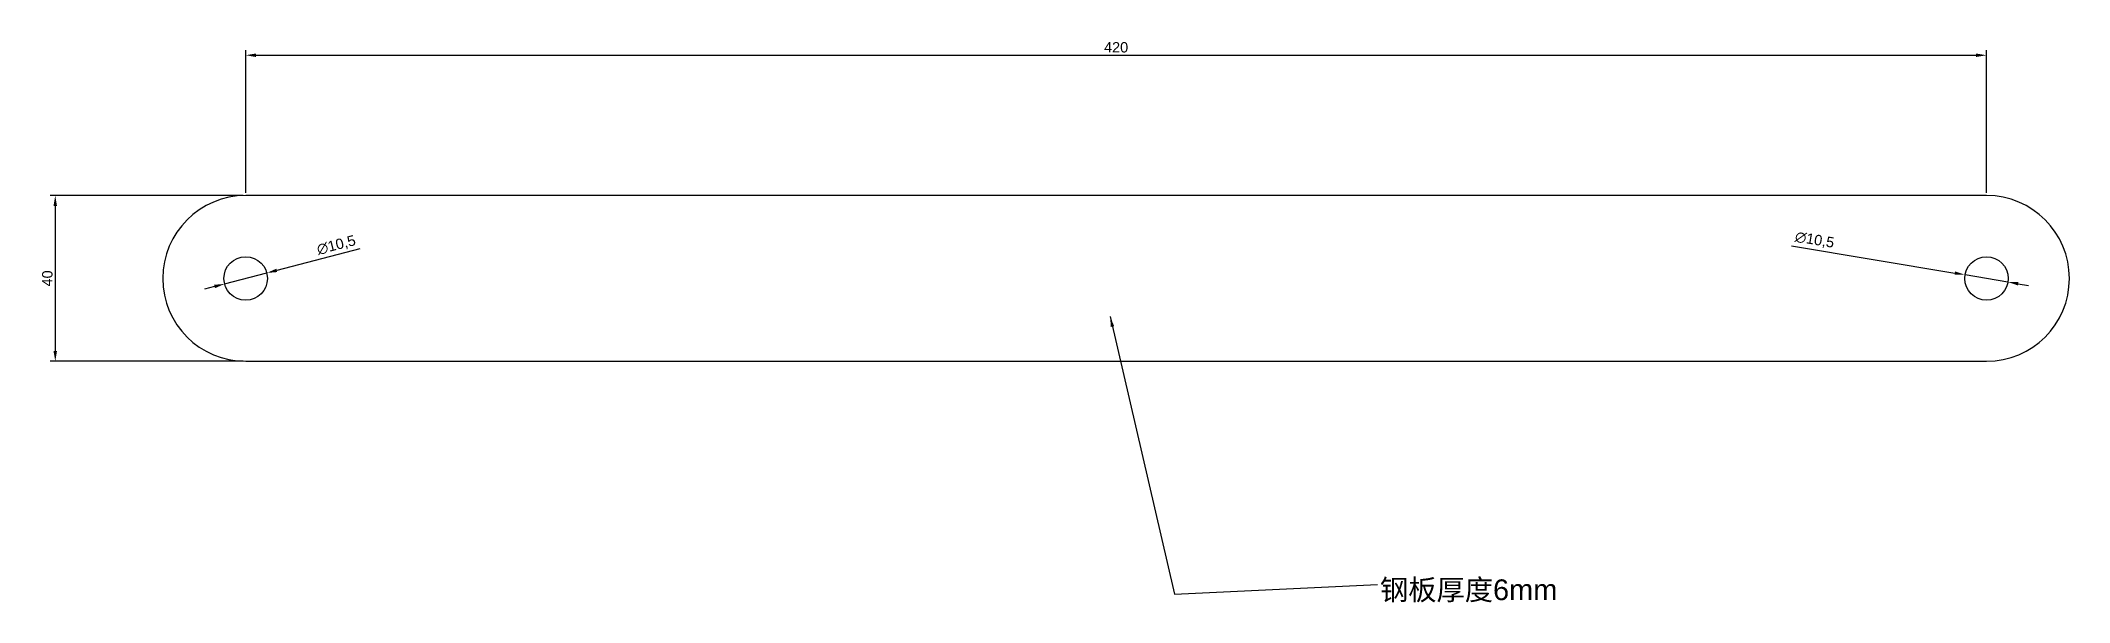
# Model space of a CAD drawing. Header units: millimetres. Extents: x -49 to 440, y -58 to 77.
import ezdxf

# ---------------------------------------------------------------- set-up
doc = ezdxf.new("R2010")
doc.units = ezdxf.units.MM
doc.styles.get("Standard").update_dxf_attribs({"font": 'arial.ttf'})
doc.dimstyles.new('ISO-25', dxfattribs={"dimtxt": 2.5, "dimasz": 2.5, "dimexe": 1.25, "dimexo": 0.625, "dimtad": 1, "dimtxsty": 'Standard', "dimcen": 2.5, "dimadec": 0, "dimazin": 0, "dimtfac": 1, "dimtmove": 0, "dimatfit": 3, "dimfxl": 1, "dimarcsym": 0})

# ---------------------------------------------------------------- blocks, each defined once
blk = doc.blocks.new('*D5')
at = {"color": 0, "lineweight": -2, "transparency": 16777216}
for p, q in [((0, 40.62), (0, 75.11)), ((2.5, 73.86), (417.5, 73.86)), ((420, 40.62), (420, 75.11))]:
    blk.add_line(p, q, dxfattribs=at)
at = {"color": 0, "transparency": 16777216}
for points in [[(2.5, 74.28), (2.5, 73.44), (0, 73.86)], [(417.5, 74.28), (417.5, 73.44), (420, 73.86)]]:
    blk.add_solid(points, dxfattribs=at)
at = {"layer": 'Defpoints', "color": 0, "transparency": 16777216}
for p in [(420, 73.86), (0, 40), (420, 40)]:
    blk.add_point(p, dxfattribs=at)
at = {"color": 0, "transparency": 16777216, "insert": (210, 75.76), "char_height": 2.5, "attachment_point": 5}
blk.add_mtext('420', dxfattribs=at)
blk = doc.blocks.new('*D6')
at = {"color": 0, "lineweight": -2, "transparency": 16777216}
for p, q in [((-0.62, 40), (-47.19, 40)), ((-45.94, 37.5), (-45.94, 2.5)), ((-0.62, 0), (-47.19, 0))]:
    blk.add_line(p, q, dxfattribs=at)
at = {"color": 0, "transparency": 16777216}
for points in [[(-46.36, 37.5), (-45.52, 37.5), (-45.94, 40)], [(-46.36, 2.5), (-45.52, 2.5), (-45.94, 0)]]:
    blk.add_solid(points, dxfattribs=at)
at = {"layer": 'Defpoints', "color": 0, "transparency": 16777216}
for p in [(0, 40), (-45.94, 0), (0, 0)]:
    blk.add_point(p, dxfattribs=at)
at = {"color": 0, "transparency": 16777216, "insert": (-47.84, 20), "char_height": 2.5, "attachment_point": 5, "rotation": 90}
blk.add_mtext('40', dxfattribs=at)
blk = doc.blocks.new('*D9')
at = {"color": 0, "lineweight": -2, "transparency": 16777216}
for p, q in [((27.51, 27.13), (7.5, 21.94)), ((-5.08, 18.68), (5.08, 21.32)), ((-7.5, 18.06), (-9.92, 17.43))]:
    blk.add_line(p, q, dxfattribs=at)
at = {"color": 0, "transparency": 16777216}
for points in [[(7.4, 22.35), (7.61, 21.54), (5.08, 21.32)], [(-7.61, 18.46), (-7.4, 17.65), (-5.08, 18.68)]]:
    blk.add_solid(points, dxfattribs=at)
at = {"layer": 'Defpoints', "color": 0, "transparency": 16777216}
for p in [(5.08, 21.32), (-5.08, 18.68)]:
    blk.add_point(p, dxfattribs=at)
at = {"color": 0, "transparency": 16777216, "insert": (21.89, 27.91), "char_height": 2.5, "attachment_point": 5, "rotation": 14.5204}
blk.add_mtext('∅10,5', dxfattribs=at)
blk = doc.blocks.new('*D10')
at = {"color": 0, "lineweight": -2, "transparency": 16777216}
for p, q in [((372.98, 27.9), (412.36, 21.28)), ((425.18, 19.13), (414.82, 20.87)), ((427.64, 18.72), (430.11, 18.3))]:
    blk.add_line(p, q, dxfattribs=at)
at = {"color": 0, "transparency": 16777216}
for points in [[(412.43, 21.69), (412.29, 20.87), (414.82, 20.87)], [(427.71, 19.13), (427.57, 18.31), (425.18, 19.13)]]:
    blk.add_solid(points, dxfattribs=at)
at = {"layer": 'Defpoints', "color": 0, "transparency": 16777216}
for p in [(414.82, 20.87), (425.18, 19.13)]:
    blk.add_point(p, dxfattribs=at)
at = {"color": 0, "transparency": 16777216, "insert": (378.51, 29.17), "char_height": 2.5, "attachment_point": 5, "rotation": 350.4675}
blk.add_mtext('∅10,5', dxfattribs=at)

msp = doc.modelspace()

# ---------------------------------------------------------------- linework, layer by layer
at = {"color": 0}
for points in [[(420, 40), (0, 40)], [(0, 0), (420, 0)]]:
    msp.add_lwpolyline(points, dxfattribs=at)
for centre in [(0, 20), (420, 20)]:
    msp.add_circle(centre, 5.25, dxfattribs=at)
for centre, start, end in [((0, 20), 90, 270), ((420, 20), 270, 90)]:
    msp.add_arc(centre, 20, start, end, dxfattribs=at)

# ---------------------------------------------------------------- texts
at = {"color": 3, "insert": (273.655, -52.633), "char_height": 5, "width": 73.5609, "attachment_point": 1}
msp.add_mtext('{\\fSimSun|b0|i0|c134|p2;钢板厚度}6mm', dxfattribs=at)

# ---------------------------------------------------------------- dimensions: what is measured, and where the dimension line sits
at = {"color": 3}
dim = msp.add_linear_dim(base=(420, 73.861), p1=(0, 40), p2=(420, 40), dimstyle='ISO-25', dxfattribs=at)
dim.commit()
dim.dimension.update_dxf_attribs({"geometry": '*D5', "text_midpoint": (210, 75.762)})
dim = msp.add_linear_dim(base=(-45.94, 0), p1=(0, 40), p2=(0, 0), angle=90, dimstyle='ISO-25', dxfattribs=at)
dim.commit()
dim.dimension.update_dxf_attribs({"geometry": '*D6', "text_midpoint": (-47.841, 20)})
for p1, p2, picture, middle in [((-5.082, 18.684), (5.082, 21.316), '*D9', (22.437, 25.811)), ((425.178, 19.131), (414.822, 20.869), '*D10', (378.148, 27.028))]:
    dim = msp.add_diameter_dim_2p(p1=p1, p2=p2, dimstyle='ISO-25', dxfattribs=at)
    dim.commit()
    dim.dimension.update_dxf_attribs({"geometry": picture, "text_midpoint": middle, "dimtype": 163})

# ---------------------------------------------------------------- leaders
at = {"color": 3, "annotation_type": 0, "has_hookline": 1, "hookline_direction": 0, "text_width": 43.452}
msp.add_leader([(208.563, 10.823), (224.113, -56.194), (273.03, -53.883)], dimstyle='ISO-25', override={"dimgap": 0.625, "dimtad": 0}, dxfattribs=at)

doc.saveas('drawing.dxf')
